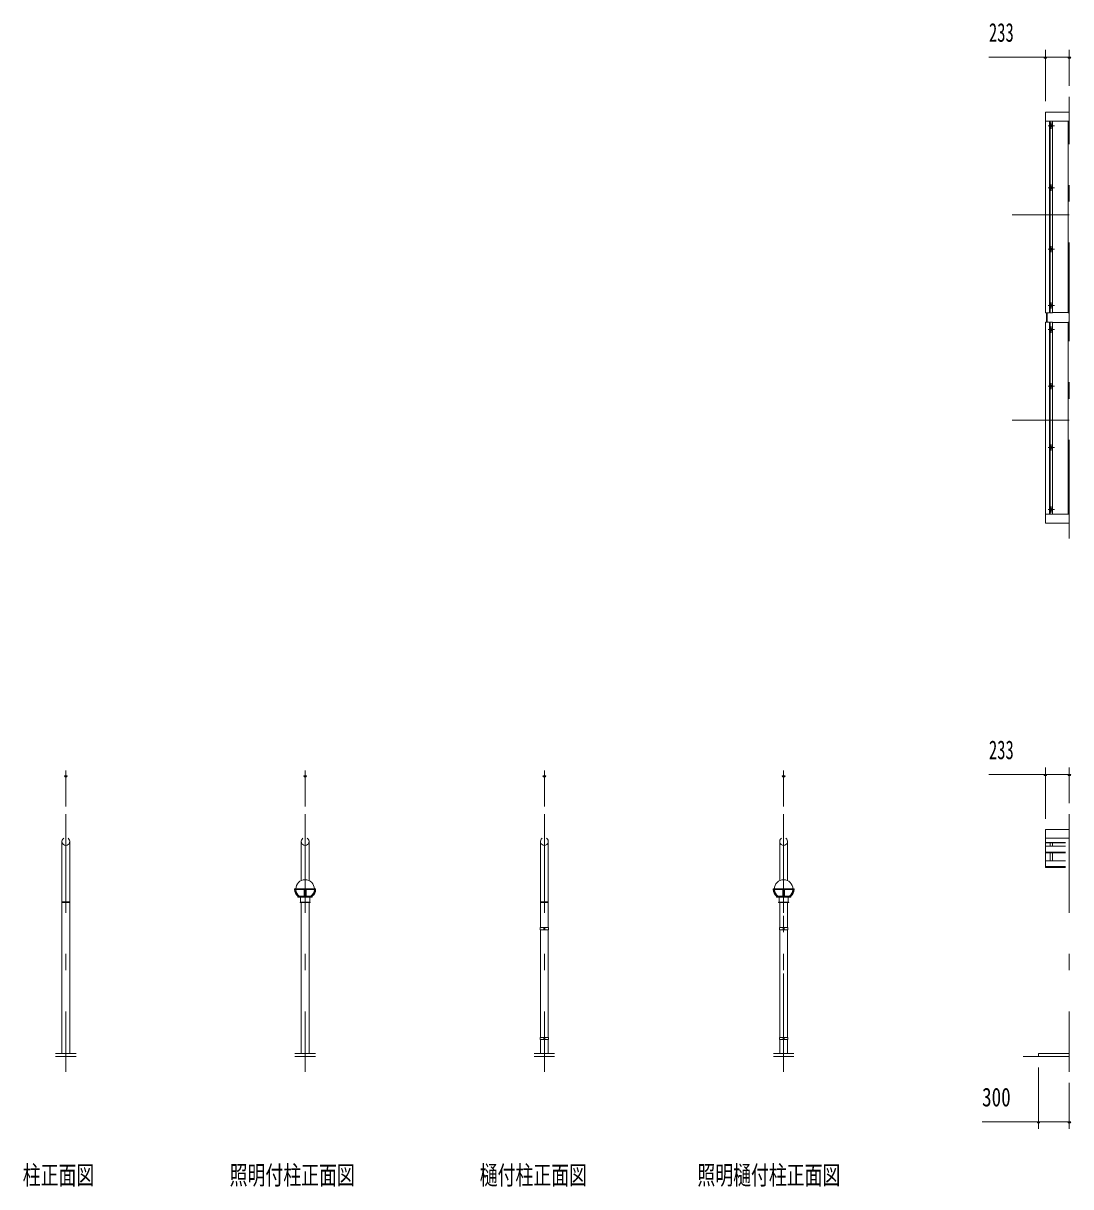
# Model space of a CAD drawing. Units: millimetres, scale not verified. Extents: x -32624 to 32629, y -14700 to 14700.
# Drawn here: x -32624 to -22424, y 1861 to 13189 of the extents above; entities that cross this region are included whole.
import ezdxf
from ezdxf.enums import TextEntityAlignment as Align

# ---------------------------------------------------------------- set-up
doc = ezdxf.new("R2010")
doc.units = ezdxf.units.MM
doc.header["$LTSCALE"] = 80
doc.linetypes.add('USER3', pattern=[24, 12, -5, 2, -5])
for name, color, linetype, lineweight in [('0-0_0', 7, 'Continuous', 18), ('0-2_1-0BOLD', 7, 'Continuous', 18), ('0-3_1-2CENTER', 3, 'USER3', 18), ('0-4_1-4THIN', 4, 'Continuous', 18), ('0-5_1-5DIM', 3, 'Continuous', 18)]:
    doc.layers.add(name, color=color, linetype=linetype, lineweight=lineweight)
doc.styles.add('ＭＳ ゴシック', font='')
doc.styles.get('ＭＳ ゴシック').set_extended_font_data('MS Gothic')

# ---------------------------------------------------------------- blocks, each defined once
blk = doc.blocks.new('ledl')
at = {"layer": '0-0_0'}
for p, q in [((14388.17, 13926.97), (14183.17, 13926.97)), ((14183.17, 13920.97), (14183.17, 13926.97)), ((14276.67, 13920.97), (14183.17, 13920.97)), ((14215.67, 13846.97), (14355.67, 13846.97)), ((14240.67, 13796.97), (14240.67, 13846.97)), ((14276.67, 13920.97), (14276.67, 13856.97)), ((14288.67, 13920.97), (14282.67, 13920.97)), ((14282.67, 13920.97), (14282.67, 13856.97)), ((14288.67, 13920.97), (14288.67, 13856.97)), ((14388.17, 13920.97), (14294.67, 13920.97)), ((14294.67, 13920.97), (14294.67, 13856.97)), ((14330.67, 13796.97), (14330.67, 13846.97)), ((14355.67, 13846.97), (14355.67, 13856.97)), ((14388.17, 13920.97), (14388.17, 13926.97)), ((14240.67, 13796.97), (14330.67, 13796.97))]:
    blk.add_line(p, q, dxfattribs=at)
blk.add_lwpolyline([(14215.67, 13846.97), (14215.67, 13856.97), (14355.67, 13856.97)], dxfattribs=at)
for start, end in [(0, 180), (183.82255, 231.05756), (308.94244, 356.17745)]:
    blk.add_arc((14285.67, 13926.97), 90, start, end, dxfattribs=at)
for centre, major_axis, start_param, end_param in [((14285.67, 13926.97), (102.47, 6.5), 3.13629226, 3.90348569), ((14293.67, 13926.97), (102.47, 6.5), 3.13629226, 3.90348569), ((14277.67, 13926.97), (-102.47, 6.5), 2.37969962, 3.14689305), ((14285.67, 13926.97), (-102.47, 6.5), 2.37969962, 3.14689305)]:
    blk.add_ellipse(centre, major_axis=major_axis, ratio=0.92312, start_param=start_param, end_param=end_param, dxfattribs=at)

msp = doc.modelspace()

# ---------------------------------------------------------------- linework, layer by layer
at = {"layer": '0-2_1-0BOLD'}
for p, q in [((-22670.96, 12322.99), (-22437.96, 12322.99)), ((-22437.96, 12236.5), (-22670.96, 12236.5)), ((-22660.96, 10278.13), (-22660.96, 10367.84)), ((-22654.96, 10367.84), (-22654.96, 10278.13)), ((-22437.96, 8409.47), (-22670.96, 8409.47)), ((-32246.75, 3157.99), (-32246.75, 5222.55)), ((-32170.45, 5222.55), (-32170.45, 3157.99)), ((-29917.02, 4841.8), (-29917.02, 5222.55)), ((-29840.72, 5222.55), (-29840.72, 4841.8)), ((-27587.29, 5222.55), (-27587.29, 4383.59)), ((-27510.99, 4383.59), (-27510.99, 5222.55)), ((-25257.55, 5222.55), (-25257.55, 4841.8)), ((-25181.25, 4841.8), (-25181.25, 5222.55)), ((-22437.95, 5254.53), (-22670.96, 5254.53)), ((-22670.96, 5213.33), (-22476.11, 5213.33)), ((-22476.11, 5209.78), (-22670.96, 5209.78)), ((-22670.96, 5177.57), (-22476.11, 5177.57)), ((-22476.11, 5118.75), (-22670.96, 5118.75)), ((-22670.96, 5112.84), (-22476.11, 5112.84)), ((-22476.11, 5035.12), (-22670.96, 5035.12)), ((-22670.96, 4977.49), (-22476.11, 4977.49)), ((-22476.11, 4969.15), (-22670.96, 4969.15)), ((-32246.75, 4627.99), (-32170.45, 4627.99)), ((-32175.45, 4635.99), (-32241.75, 4635.99)), ((-29917.02, 4627.99), (-29917.02, 3157.99)), ((-29840.72, 3157.99), (-29840.72, 4627.99)), ((-27587.29, 4627.99), (-27510.99, 4627.99)), ((-27515.99, 4635.99), (-27582.29, 4635.99)), ((-25257.55, 4383.59), (-25257.55, 4627.99)), ((-25181.25, 4627.99), (-25181.25, 4383.59)), ((-27587.29, 4363.58), (-27587.29, 3314.47)), ((-27552.99, 4383.59), (-27552.99, 4363.58)), ((-27552.99, 4373.58), (-27545.29, 4373.58)), ((-27545.29, 4363.58), (-27545.29, 4383.59)), ((-27510.99, 3314.47), (-27510.99, 4363.58)), ((-25257.55, 3314.47), (-25257.55, 4363.58)), ((-25223.25, 4383.59), (-25223.25, 4363.58)), ((-25223.25, 4373.58), (-25215.55, 4373.58)), ((-25215.55, 4363.58), (-25215.55, 4383.59)), ((-25181.25, 4363.58), (-25181.25, 3314.47)), ((-27587.29, 3294.47), (-27587.29, 3157.99)), ((-27552.99, 3294.47), (-27552.99, 3314.47)), ((-27552.99, 3304.47), (-27545.29, 3304.47)), ((-27545.29, 3314.47), (-27545.29, 3294.47)), ((-27510.99, 3157.99), (-27510.99, 3294.47)), ((-25257.55, 3157.99), (-25257.55, 3294.47)), ((-25223.25, 3314.47), (-25223.25, 3294.47)), ((-25223.25, 3304.47), (-25215.55, 3304.47)), ((-25215.55, 3294.47), (-25215.55, 3314.47)), ((-25181.25, 3294.47), (-25181.25, 3157.99)), ((-32108.6, 3157.99), (-32308.6, 3157.99)), ((-32308.6, 3127.99), (-32108.6, 3127.99)), ((-29778.87, 3157.99), (-29978.87, 3157.99)), ((-29978.87, 3127.99), (-29778.87, 3127.99)), ((-27649.14, 3157.99), (-27449.14, 3157.99)), ((-27449.14, 3127.99), (-27649.14, 3127.99)), ((-25119.4, 3157.99), (-25319.4, 3157.99)), ((-25319.4, 3127.99), (-25119.4, 3127.99)), ((-22437.95, 3127.99), (-22887.96, 3127.99))]:
    msp.add_line(p, q, dxfattribs=at)
for points in [[(-22630.96, 12236.5), (-22630.96, 10367.84), (-22670.96, 10367.84), (-22670.96, 12322.99)], [(-22630.96, 8409.47), (-22630.96, 10278.13), (-22670.96, 10278.13), (-22670.96, 8322.99), (-22437.96, 8322.99)], [(-22670.96, 4969.15), (-22670.96, 5338.18), (-22437.95, 5338.18)], [(-22737.96, 3127.99), (-22737.96, 3157.99), (-22437.95, 3157.99)]]:
    msp.add_lwpolyline(points, dxfattribs=at)
for points in [[(-29828.87, 4627.99), (-29928.87, 4627.99), (-29928.87, 4630.29), (-29828.87, 4630.29)], [(-25269.4, 4627.99), (-25169.4, 4627.99), (-25169.4, 4630.29), (-25269.4, 4630.29)], [(-27588.89, 4383.59), (-27588.89, 4363.58), (-27509.39, 4363.58), (-27509.39, 4383.59)], [(-25259.15, 4363.58), (-25259.15, 4383.59), (-25179.65, 4383.59), (-25179.65, 4363.58)], [(-27588.89, 3314.47), (-27588.89, 3294.47), (-27509.39, 3294.47), (-27509.39, 3314.47)], [(-25259.15, 3294.47), (-25259.15, 3314.47), (-25179.65, 3314.47), (-25179.65, 3294.47)]]:
    msp.add_lwpolyline(points, close=True, dxfattribs=at)
for centre in [(-22612.96, 12191.56), (-22612.96, 11587.85), (-22612.96, 10990.07), (-22612.96, 10440.38), (-22612.96, 10205.6), (-22612.96, 9655.91), (-22612.96, 9058.12), (-22612.96, 8454.42)]:
    msp.add_circle(centre, 10, dxfattribs=at)
for centre, radius, start, end in [((-32208.61, 5222.55), 38.15, 123.05154, 56.94846), ((-29878.87, 5222.55), 38.15, 123.05154, 56.94846), ((-27549.14, 5222.55), 38.15, 123.05154, 56.94846), ((-25219.4, 5222.55), 38.15, 123.05154, 56.94846), ((-32241.75, 4630.99), 5, 90, 180), ((-32175.45, 4630.99), 5, 0, 90), ((-27582.29, 4630.99), 5, 90, 180), ((-27515.99, 4630.99), 5, 0, 90)]:
    msp.add_arc(centre, radius, start, end, dxfattribs=at)
at = {"layer": '0-3_1-2CENTER'}
for p, q in [((-22437.96, 8172.99), (-22437.96, 12472.99)), ((-22582.96, 12191.56), (-22642.96, 12191.56)), ((-22612.96, 12221.57), (-22612.96, 12161.56)), ((-22642.96, 11587.85), (-22582.96, 11587.85)), ((-22612.96, 11617.86), (-22612.96, 11557.86)), ((-22437.96, 11322.99), (-22992.96, 11322.99)), ((-22642.96, 10990.07), (-22582.96, 10990.07)), ((-22612.96, 11020.07), (-22612.96, 10960.07)), ((-22642.96, 10440.38), (-22582.96, 10440.38)), ((-22612.96, 10410.38), (-22612.96, 10470.38)), ((-22642.96, 10205.6), (-22582.96, 10205.6)), ((-22612.96, 10235.6), (-22612.96, 10175.59)), ((-22582.96, 9655.91), (-22642.96, 9655.91)), ((-22612.96, 9685.91), (-22612.96, 9625.9)), ((-22437.96, 9322.99), (-22992.96, 9322.99)), ((-22612.96, 9088.12), (-22612.96, 9028.12)), ((-22642.96, 9058.12), (-22582.96, 9058.12)), ((-22582.96, 8454.42), (-22642.96, 8454.42)), ((-22612.96, 8484.41), (-22612.96, 8424.41)), ((-32208.6, 5488.18), (-32208.6, 2977.98)), ((-29878.87, 5488.18), (-29878.87, 2977.98)), ((-27549.14, 5488.18), (-27549.14, 2977.98)), ((-25219.4, 2977.99), (-25219.4, 5488.18)), ((-25219.39, 5487.99), (-25219.39, 2977.98)), ((-22437.95, 5488.18), (-22437.95, 2977.98))]:
    msp.add_line(p, q, dxfattribs=at)
at = {"layer": '0-4_1-4THIN'}
for p, q in [((-22625.46, 10372.09), (-22630.96, 10372.09)), ((-22450.46, 10372.09), (-22600.46, 10372.09)), ((-22625.46, 10273.89), (-22630.96, 10273.89)), ((-22600.46, 10278.13), (-22600.46, 8409.47)), ((-22600.46, 10273.89), (-22450.46, 10273.89)), ((-22450.46, 10278.13), (-22450.46, 8409.47)), ((-22450.46, 10278.13), (-22437.96, 10278.13)), ((-22625.46, 5177.57), (-22625.46, 5209.78)), ((-22625.46, 5035.12), (-22625.46, 5112.84)), ((-22600.47, 5209.78), (-22600.47, 5177.57)), ((-22600.47, 5112.84), (-22600.47, 5035.12))]:
    msp.add_line(p, q, dxfattribs=at)
for points in [[(-22625.46, 12236.5), (-22625.46, 10367.84), (-22600.46, 10367.84), (-22600.46, 12236.5)], [(-22450.46, 12236.5), (-22450.46, 10367.84), (-22437.96, 10367.84)], [(-22625.46, 8409.47), (-22625.46, 10278.13), (-22600.46, 10278.13)]]:
    msp.add_lwpolyline(points, dxfattribs=at)
at = {"layer": '0-5_1-5DIM'}
for p, q in [((-22670.96, 12928.8), (-22670.96, 12428.8)), ((-22437.96, 12578.8), (-22437.96, 12928.8)), ((-22437.96, 12858.8), (-23220.46, 12858.8)), ((-22656.96, 12858.8), (-22684.96, 12858.8)), ((-22423.96, 12858.8), (-22451.96, 12858.8)), ((-32208.6, 5912.99), (-32208.6, 5562.99)), ((-29878.87, 5562.99), (-29878.87, 5912.99)), ((-27549.14, 5562.99), (-27549.14, 5912.99)), ((-25219.4, 5562.99), (-25219.4, 5912.99)), ((-22670.95, 5443.99), (-22670.95, 5943.99)), ((-22437.95, 5943.99), (-22437.95, 5593.99)), ((-32194.6, 5862.99), (-32222.6, 5862.99)), ((-29864.87, 5862.99), (-29892.87, 5862.99)), ((-27535.14, 5862.99), (-27563.14, 5862.99)), ((-25205.4, 5862.99), (-25233.4, 5862.99)), ((-23220.45, 5873.99), (-22437.96, 5873.99)), ((-22656.95, 5873.99), (-22684.95, 5873.99)), ((-22423.95, 5873.99), (-22451.95, 5873.99)), ((-22737.96, 2422.99), (-22737.96, 3022.99)), ((-22437.96, 2872.99), (-22437.96, 2422.99)), ((-22437.96, 2492.99), (-23287.46, 2492.99)), ((-22723.96, 2492.99), (-22751.96, 2492.99)), ((-22423.96, 2492.99), (-22451.96, 2492.99))]:
    msp.add_line(p, q, dxfattribs=at)
for centre in [(-22670.96, 12858.8), (-22437.96, 12858.8), (-32208.6, 5862.99), (-29878.87, 5862.99), (-27549.14, 5862.99), (-25219.4, 5862.99), (-22670.95, 5873.99), (-22437.95, 5873.99), (-22737.96, 2492.99), (-22437.96, 2492.99)]:
    msp.add_arc(centre, 14, 180, 0, dxfattribs=at)

# ---------------------------------------------------------------- block references
at = {"layer": '0-0_0'}
for p in [(-44164.54, -9166.69), (-39505.07, -9166.69)]:
    msp.add_blockref('ledl', p, dxfattribs=at)

# ---------------------------------------------------------------- texts
at = {"layer": '0-5_1-5DIM', "color": 7, "style": 'ＭＳ ゴシック'}
for s, width, p in [('233', 0.65, (-23220.46, 12953.67)), ('233', 0.65, (-23220.45, 5968.86)), ('300', 0.75, (-23287.46, 2587.86)), ('柱正面図', 0.7, (-32628.6, 1827.85)), ('照明付柱正面図', 0.7, (-30613.87, 1827.85)), ('樋付柱正面図', 0.7, (-28179.14, 1827.85)), ('照明樋付柱正面図', 0.7, (-26059.39, 1827.85))]:
    msp.add_text(s, height=182.3, dxfattribs=dict(at, width=width)).set_placement(p, align=Align.BOTTOM_LEFT)

doc.saveas('drawing.dxf')
